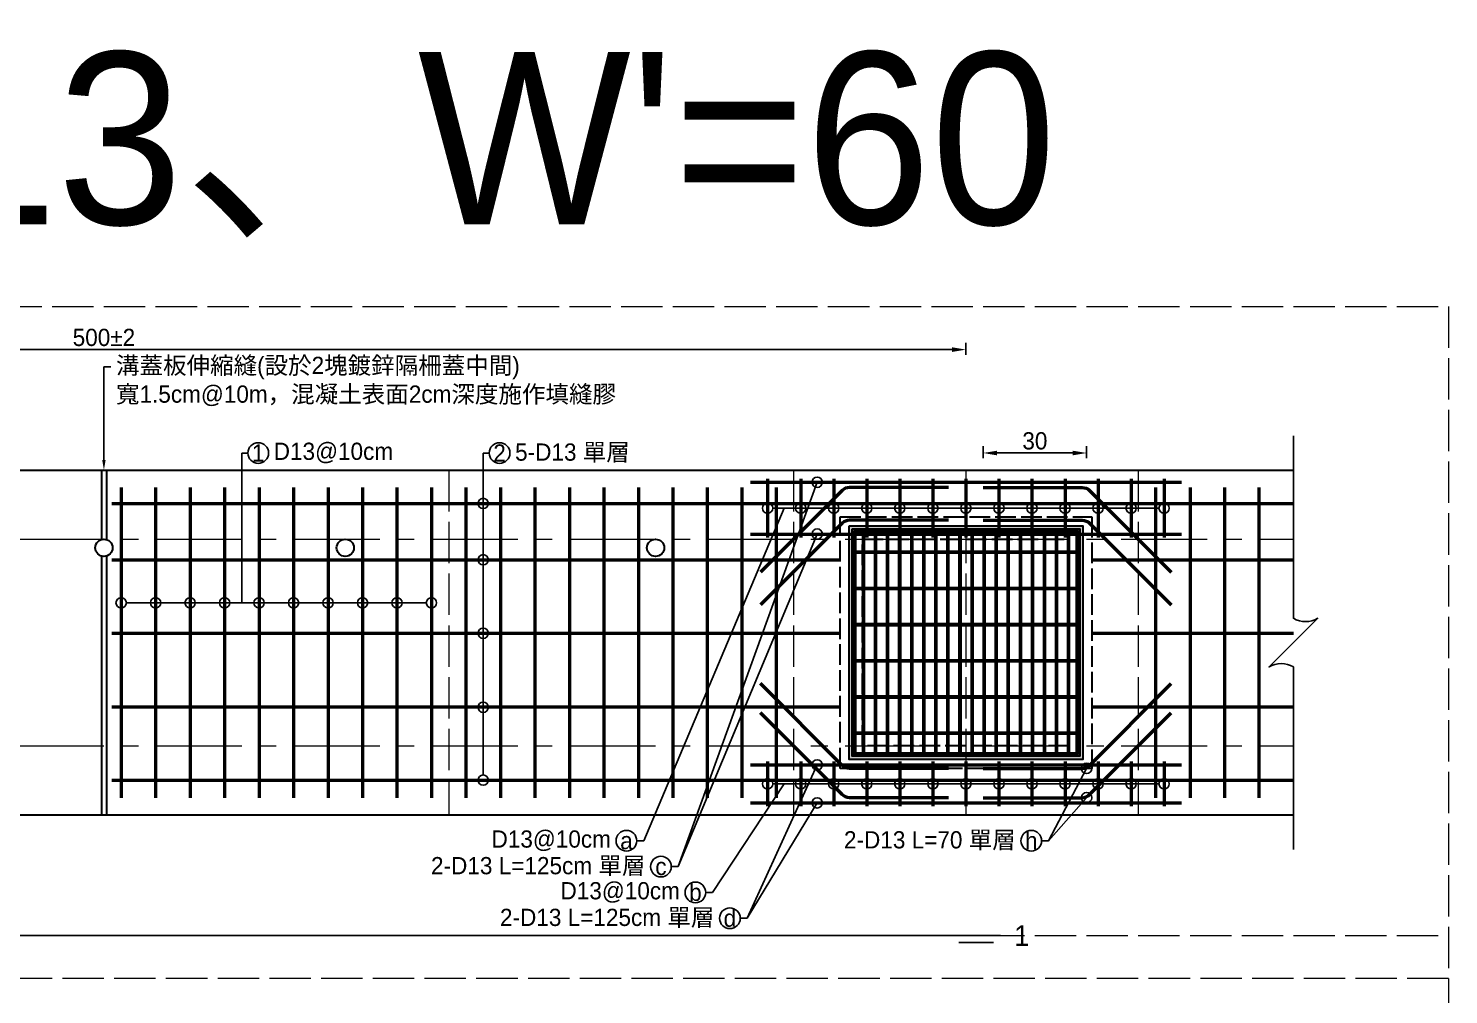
# Model space of a CAD drawing. Extents: x -2931 to 4779, y -2120 to 304.
# Drawn here: x -1632.8 to -1220.9, y -1657.1 to -1376.8 of the extents above; entities that cross this region are included whole.
import ezdxf
from ezdxf import colors
from ezdxf.entities.mleader import LeaderData, LeaderLine
from ezdxf.math import Vec2, Vec3

# ---------------------------------------------------------------- set-up
doc = ezdxf.new("R2010")
doc.units = 0
doc.header["$MEASUREMENT"] = 0
doc.linetypes.add('ACAD_ISO02W100', pattern=[15, 12, -3])
doc.linetypes.add('CENTERX2', pattern=[4, 2.5, -0.5, 0.5, -0.5])
doc.layers.add('一、4.基本-隱藏', color=9, linetype='ACAD_ISO02W100', lineweight=20, plot=False)
doc.layers.add('三、3.文字-註解文字', color=2, linetype='Continuous')
for name, color, linetype, lineweight in [('二、1.繪圖-既有設施', 8, 'Continuous', 20), ('二、2.繪圖-施作項目', 181, 'Continuous', 30), ('二、5.繪圖-鋼筋', 60, 'Continuous', 50), ('二、6.繪圖-其他施作項目', 35, 'Continuous', 30)]:
    doc.layers.add(name, color=color, linetype=linetype, lineweight=lineweight)
doc.styles.add('次圖名(詳圖)', font='MS PGothic.ttf', dxfattribs={"height": 6})
doc.styles.add('註解文字', font='MS PGothic.ttf', dxfattribs={"height": 5})
doc.dimstyles.new('註解文字', dxfattribs={"dimtxt": 5, "dimasz": 4, "dimexe": 2, "dimexo": 2.5, "dimgap": 1, "dimtad": 2, "dimzin": 0, "dimdsep": 46, "dimtxsty": '註解文字', "dimcen": 0.1, "dimclrd": 256, "dimclre": 256, "dimclrt": 256, "dimadec": 0, "dimazin": 0, "dimtfac": 1, "dimtofl": 0, "dimtmove": 0, "dimatfit": 3, "dimfxl": 1.5, "dimfxlon": 1, "dimtolj": 1, "dimtzin": 0, "dimlwd": -1, "dimlwe": -1, "dimarcsym": 1})
pattern_1 = [(45, (-2796.2158, -1341.31), (-2.65165, 2.65165), []), (45, (-2795.332, -1341.31), (-2.65165, 2.65165), []), (45, (-2794.448, -1341.31), (-2.65165, 2.65165), []), (45, (-2793.564, -1341.31), (-2.65165, 2.65165), [])]

# ---------------------------------------------------------------- blocks, each defined once
blk = doc.blocks.new('_None')
blk = doc.blocks.new('_Small')
at = {"color": 0, "linetype": 'ByBlock', "lineweight": -2}
blk.add_circle((0, 0), 0.25, dxfattribs=at)
blk = doc.blocks.new('*D225')
at = {"layer": 'Defpoints', "color": 0, "transparency": 16777216}
for p in [(-1860.85, -1469.96), (-1860.85, -1514.96), (-1360.85, -1514.96)]:
    blk.add_point(p, dxfattribs=at)
at = {"layer": '三、3.文字-註解文字', "transparency": 16777216}
for p, q in [((-1860.85, -1471.46), (-1860.85, -1467.96)), ((-1364.85, -1469.96), (-1856.85, -1469.96)), ((-1360.85, -1471.46), (-1360.85, -1467.96))]:
    blk.add_line(p, q, dxfattribs=at)
for points in [[(-1856.85, -1469.3), (-1856.85, -1470.63), (-1860.85, -1469.96)], [(-1364.85, -1469.3), (-1364.85, -1470.63), (-1360.85, -1469.96)]]:
    blk.add_solid(points, dxfattribs=at)
at = {"layer": '三、3.文字-註解文字', "transparency": 16777216, "insert": (-1610.85, -1466.46), "char_height": 5, "attachment_point": 5, "style": '註解文字'}
blk.add_mtext('\\A1;500±2', dxfattribs=at)
blk = doc.blocks.new('*D242')
at = {"layer": 'Defpoints', "color": 0, "linetype": 'Continuous', "transparency": 16777216}
for p in [(-1325.85, -1499.96), (-1355.85, -1509.96), (-1325.85, -1509.96)]:
    blk.add_point(p, dxfattribs=at)
at = {"layer": '三、3.文字-註解文字', "transparency": 16777216}
for p, q in [((-1355.85, -1501.46), (-1355.85, -1497.96)), ((-1325.85, -1501.46), (-1325.85, -1497.96)), ((-1351.85, -1499.96), (-1329.85, -1499.96))]:
    blk.add_line(p, q, dxfattribs=at)
at = {"layer": '三、3.文字-註解文字', "linetype": 'Continuous', "transparency": 16777216}
for points in [[(-1351.85, -1499.3), (-1351.85, -1500.63), (-1355.85, -1499.96)], [(-1329.85, -1499.3), (-1329.85, -1500.63), (-1325.85, -1499.96)]]:
    blk.add_solid(points, dxfattribs=at)
at = {"layer": '三、3.文字-註解文字', "linetype": 'Continuous', "transparency": 16777216, "insert": (-1340.85, -1496.46), "char_height": 5, "attachment_point": 5, "style": '註解文字'}
blk.add_mtext('\\A1;30', dxfattribs=at)

msp = doc.modelspace()

# ---------------------------------------------------------------- hatches: boundary and pattern name
at = {"layer": '二、6.繪圖-其他施作項目'}
h = msp.add_hatch(color=256, dxfattribs=at)
h.dxf.hatch_style = 1
h.paths.add_polyline_path([(-1394.755, -1588.864), (-1326.955, -1588.864), (-1326.955, -1521.064), (-1394.755, -1521.064)])
h.paths.add_polyline_path([(-1393.855, -1521.964), (-1327.855, -1521.964), (-1327.855, -1587.964), (-1393.855, -1587.964)], flags=16)
h = msp.add_hatch(dxfattribs=at)
h.set_pattern_fill('ANSI34', color=256, scale=5)
h.set_pattern_definition(pattern_1)
h.paths.add_polyline_path([(-1328.855, -1528.464), (-1392.855, -1528.464), (-1392.855, -1528.964), (-1328.855, -1528.964)])
h = msp.add_hatch(dxfattribs=at)
h.set_pattern_fill('ANSI34', color=256, scale=5)
h.set_pattern_definition(pattern_1)
h.paths.add_polyline_path([(-1328.855, -1538.964), (-1392.855, -1538.964), (-1392.855, -1539.464), (-1328.855, -1539.464)])
h = msp.add_hatch(dxfattribs=at)
h.set_pattern_fill('ANSI34', color=256, scale=5)
h.set_pattern_definition(pattern_1)
h.paths.add_polyline_path([(-1328.855, -1549.464), (-1392.855, -1549.464), (-1392.855, -1549.964), (-1328.855, -1549.964)])
h = msp.add_hatch(dxfattribs=at)
h.set_pattern_fill('ANSI34', color=256, scale=5)
h.set_pattern_definition(pattern_1)
h.paths.add_polyline_path([(-1328.855, -1559.964), (-1392.855, -1559.964), (-1392.855, -1560.464), (-1328.855, -1560.464)])
h = msp.add_hatch(dxfattribs=at)
h.set_pattern_fill('ANSI34', color=256, scale=5)
h.set_pattern_definition(pattern_1)
h.paths.add_polyline_path([(-1328.855, -1570.464), (-1392.855, -1570.464), (-1392.855, -1570.964), (-1328.855, -1570.964)])
h = msp.add_hatch(dxfattribs=at)
h.set_pattern_fill('ANSI34', color=256, scale=5)
h.set_pattern_definition(pattern_1)
h.paths.add_polyline_path([(-1328.855, -1580.964), (-1392.855, -1580.964), (-1392.855, -1581.464), (-1328.855, -1581.464)])

# ---------------------------------------------------------------- linework, layer by layer
at = {"layer": '一、4.基本-隱藏'}
for points in [[(-2000.855, -1457.464), (-1220.855, -1457.464), (-1220.855, -1964.464), (-2000.855, -1964.464)], [(-2000.855, -1457.464), (-1220.855, -1457.464), (-1220.855, -1652.464), (-2000.855, -1652.464)]]:
    msp.add_lwpolyline(points, close=True, dxfattribs=at)
for points in [[(-1510.855, -1504.964), (-1510.855, -1604.964)], [(-1410.855, -1504.964), (-1410.855, -1604.964)], [(-1360.855, -1504.964), (-1360.855, -1604.964)], [(-1310.855, -1504.964), (-1310.855, -1604.964)], [(-2000.855, -1639.964), (-1220.855, -1639.964)]]:
    msp.add_lwpolyline(points, dxfattribs=at)
at = {"layer": '一、4.基本-隱藏', "linetype": 'Continuous'}
msp.add_lwpolyline([(-1505.855, -1514.594), (-1495.855, -1514.594)], dxfattribs=at)
at = {"layer": '三、3.文字-註解文字'}
msp.add_lwpolyline([(-1265.855, -1614.964), (-1265.855, -1562.035, 0.2828427), (-1272.926, -1562.035), (-1258.784, -1547.893, -0.2828427), (-1265.855, -1547.893), (-1265.855, -1494.964)], format="xyb", dxfattribs=at)
at = {"layer": '三、3.文字-註解文字', "color": 144}
for points in [[(-1304.855, -1515.964), (-1416.855, -1515.964)], [(-1304.855, -1595.964), (-1416.855, -1595.964)]]:
    msp.add_lwpolyline(points, dxfattribs=at)
at = {"layer": '三、3.文字-註解文字'}
for points in [[(-1604.355, -1543.415), (-1517.355, -1543.415)], [(-1870.855, -1639.964), (-1350.855, -1639.964)], [(-1352.855, -1641.964), (-1362.855, -1641.964)]]:
    msp.add_lwpolyline(points, dxfattribs=at)
for centre, radius in [((-1566.105, -1499.964), 3), ((-1496.105, -1499.964), 3), ((-1500.855, -1514.594), 1.5), ((-1500.855, -1530.954), 1.5), ((-1605.855, -1543.415), 1.5), ((-1595.855, -1543.415), 1.5), ((-1585.855, -1543.415), 1.5), ((-1575.855, -1543.415), 1.5), ((-1565.855, -1543.415), 1.5), ((-1555.855, -1543.415), 1.5), ((-1545.855, -1543.415), 1.5), ((-1535.855, -1543.415), 1.5), ((-1525.855, -1543.415), 1.5), ((-1515.855, -1543.415), 1.5), ((-1500.855, -1552.264), 1.5), ((-1500.855, -1573.744), 1.5), ((-1500.855, -1594.884), 1.5), ((-1459.308, -1612.464), 3), ((-1341.897, -1612.464), 3), ((-1449.308, -1619.964), 3), ((-1439.308, -1627.464), 3), ((-1429.308, -1634.964), 3)]:
    msp.add_circle(centre, radius, dxfattribs=at)
at = {"layer": '三、3.文字-註解文字', "color": 144}
for centre in [(-1418.355, -1515.964), (-1408.772, -1515.964), (-1399.188, -1515.964), (-1389.605, -1515.964), (-1380.022, -1515.964), (-1370.438, -1515.964), (-1360.855, -1515.964), (-1351.272, -1515.964), (-1341.688, -1515.964), (-1332.105, -1515.964), (-1322.522, -1515.964), (-1312.938, -1515.964), (-1303.355, -1515.964), (-1418.355, -1595.964), (-1408.772, -1595.964), (-1399.188, -1595.964), (-1389.605, -1595.964), (-1380.022, -1595.964), (-1370.438, -1595.964), (-1360.855, -1595.964), (-1351.272, -1595.964), (-1341.688, -1595.964), (-1332.105, -1595.964), (-1322.522, -1595.964), (-1312.938, -1595.964), (-1303.355, -1595.964)]:
    msp.add_circle(centre, 1.5, dxfattribs=at)
at = {"layer": '二、1.繪圖-既有設施', "linetype": 'CENTERX2', "ltscale": 10}
for points in [[(-1955.855, -1524.964), (-1265.855, -1524.964)], [(-1955.855, -1584.964), (-1265.855, -1584.964)]]:
    msp.add_lwpolyline(points, dxfattribs=at)
at = {"layer": '二、2.繪圖-施作項目', "linetype": 'Continuous'}
for points in [[(-1955.855, -1504.964), (-1265.855, -1504.964)], [(-1955.855, -1604.964), (-1265.855, -1604.964)]]:
    msp.add_lwpolyline(points, dxfattribs=at)
at = {"layer": '二、2.繪圖-施作項目'}
for points in [[(-1611.605, -1504.964), (-1611.605, -1525.08)], [(-1610.105, -1504.964), (-1610.105, -1525.08)], [(-1611.605, -1529.849), (-1611.605, -1604.964)], [(-1610.105, -1529.849), (-1610.105, -1604.964)]]:
    msp.add_lwpolyline(points, dxfattribs=at)
at = {"layer": '二、5.繪圖-鋼筋'}
for points in [[(-1418.355, -1507.464), (-1418.355, -1524.464)], [(-1408.772, -1507.464), (-1408.772, -1524.464)], [(-1399.188, -1507.464), (-1399.188, -1524.464)], [(-1389.605, -1507.464), (-1389.605, -1524.464)], [(-1380.022, -1507.464), (-1380.022, -1524.464)], [(-1370.438, -1507.464), (-1370.438, -1524.464)], [(-1360.855, -1507.464), (-1360.855, -1524.464)], [(-1351.272, -1507.464), (-1351.272, -1524.464)], [(-1341.688, -1507.464), (-1341.688, -1524.464)], [(-1332.105, -1507.464), (-1332.105, -1524.464)], [(-1322.522, -1507.464), (-1322.522, -1524.464)], [(-1312.938, -1507.464), (-1312.938, -1524.464)], [(-1303.355, -1507.464), (-1303.355, -1524.464)], [(-1423.355, -1508.464), (-1298.355, -1508.464)], [(-1423.355, -1523.464), (-1298.355, -1523.464)], [(-1418.355, -1589.464), (-1418.355, -1602.464)], [(-1408.772, -1589.464), (-1408.772, -1602.464)], [(-1399.188, -1589.464), (-1399.188, -1602.464)], [(-1389.605, -1589.464), (-1389.605, -1602.464)], [(-1380.022, -1589.464), (-1380.022, -1602.464)], [(-1370.438, -1589.464), (-1370.438, -1602.464)], [(-1360.855, -1589.464), (-1360.855, -1602.464)], [(-1351.272, -1589.464), (-1351.272, -1602.464)], [(-1341.688, -1589.464), (-1341.688, -1602.464)], [(-1332.105, -1589.464), (-1332.105, -1602.464)], [(-1322.522, -1589.464), (-1322.522, -1602.464)], [(-1312.938, -1589.464), (-1312.938, -1602.464)], [(-1303.355, -1589.464), (-1303.355, -1602.464)], [(-1423.355, -1590.464), (-1298.355, -1590.464)], [(-1423.355, -1601.464), (-1298.355, -1601.464)]]:
    msp.add_lwpolyline(points, dxfattribs=at)
at = {"layer": '二、5.繪圖-鋼筋', "linetype": 'Continuous'}
for points in [[(-1605.855, -1510.014), (-1605.855, -1599.964)], [(-1595.855, -1510.014), (-1595.855, -1599.964)], [(-1585.855, -1510.014), (-1585.855, -1599.964)], [(-1575.855, -1510.014), (-1575.855, -1599.964)], [(-1565.855, -1510.014), (-1565.855, -1599.964)], [(-1555.855, -1510.014), (-1555.855, -1599.964)], [(-1545.855, -1510.014), (-1545.855, -1599.964)], [(-1535.855, -1510.014), (-1535.855, -1599.964)], [(-1525.855, -1510.014), (-1525.855, -1599.964)], [(-1515.855, -1510.014), (-1515.855, -1599.964)], [(-1505.855, -1510.014), (-1505.855, -1599.964)], [(-1495.855, -1510.014), (-1495.855, -1599.964)], [(-1485.855, -1510.014), (-1485.855, -1599.964)], [(-1475.855, -1510.014), (-1475.855, -1599.964)], [(-1465.855, -1510.014), (-1465.855, -1599.964)], [(-1455.855, -1510.014), (-1455.855, -1599.964)], [(-1445.855, -1510.014), (-1445.855, -1599.964)], [(-1435.855, -1510.014), (-1435.855, -1599.964)], [(-1425.855, -1510.014), (-1425.855, -1599.964)], [(-1415.855, -1510.014), (-1415.855, -1599.964)], [(-1305.855, -1510.014), (-1305.855, -1599.964)], [(-1295.855, -1510.014), (-1295.855, -1599.964)], [(-1285.855, -1510.014), (-1285.855, -1599.964)], [(-1275.855, -1510.014), (-1275.855, -1599.964)], [(-1608.605, -1514.594), (-1265.855, -1514.594)], [(-1608.605, -1530.954), (-1397.355, -1530.954)], [(-1324.355, -1530.954), (-1265.855, -1530.954)], [(-1608.605, -1552.264), (-1397.355, -1552.264)], [(-1324.355, -1552.264), (-1265.855, -1552.264)], [(-1608.605, -1573.574), (-1397.355, -1573.574)], [(-1324.355, -1573.574), (-1265.855, -1573.574)], [(-1608.605, -1594.884), (-1265.855, -1594.884)]]:
    msp.add_lwpolyline(points, dxfattribs=at)
at = {"layer": '二、5.繪圖-鋼筋'}
for points in [[(-1365.855, -1509.964), (-1394.612, -1509.964, 0.1989124), (-1396.734, -1510.843), (-1420.435, -1534.544)], [(-1355.855, -1509.964), (-1327.098, -1509.964, -0.1989124), (-1324.976, -1510.843), (-1301.275, -1534.544)], [(-1365.855, -1519.464), (-1394.612, -1519.464, 0.1989124), (-1396.734, -1520.343), (-1420.435, -1544.044)], [(-1355.855, -1519.464), (-1327.098, -1519.464, -0.1989124), (-1324.976, -1520.343), (-1301.275, -1544.044)], [(-1365.855, -1591.464), (-1394.612, -1591.464, -0.1989124), (-1396.734, -1590.586), (-1420.435, -1566.884)], [(-1355.855, -1591.464), (-1327.098, -1591.464, 0.1989124), (-1324.976, -1590.586), (-1301.275, -1566.884)], [(-1365.855, -1599.964), (-1394.612, -1599.964, -0.1989124), (-1396.734, -1599.086), (-1420.435, -1575.384)], [(-1355.855, -1599.964), (-1327.098, -1599.964, 0.1989124), (-1324.976, -1599.086), (-1301.275, -1575.384)]]:
    msp.add_lwpolyline(points, format="xyb", dxfattribs=at)
at = {"layer": '二、6.繪圖-其他施作項目', "linetype": 'ACAD_ISO02W100', "ltscale": 0.5}
for points in [[(-1397.355, -1518.464), (-1324.355, -1518.464), (-1324.355, -1591.464), (-1397.355, -1591.464)], [(-1390.855, -1524.964), (-1330.855, -1524.964), (-1330.855, -1584.964), (-1390.855, -1584.964)]]:
    msp.add_lwpolyline(points, close=True, dxfattribs=at)
at = {"layer": '二、6.繪圖-其他施作項目'}
for points in [[(-1394.755, -1521.064), (-1326.955, -1521.064), (-1326.955, -1588.864), (-1394.755, -1588.864)], [(-1393.855, -1521.964), (-1327.855, -1521.964), (-1327.855, -1587.964), (-1393.855, -1587.964)], [(-1393.355, -1522.464), (-1328.355, -1522.464), (-1328.355, -1587.464), (-1393.355, -1587.464)]]:
    msp.add_lwpolyline(points, close=True, dxfattribs=at)
for points in [[(-1393.355, -1522.464), (-1328.355, -1522.464)], [(-1393.355, -1522.464), (-1393.355, -1587.464)], [(-1392.855, -1522.464), (-1392.855, -1587.464)], [(-1392.855, -1522.964), (-1328.855, -1522.964)], [(-1390.855, -1522.964), (-1390.855, -1528.464)], [(-1390.355, -1522.964), (-1390.355, -1528.464)], [(-1387.355, -1522.964), (-1387.355, -1528.464)], [(-1386.855, -1522.964), (-1386.855, -1528.464)], [(-1383.855, -1522.964), (-1383.855, -1528.464)], [(-1383.355, -1522.964), (-1383.355, -1528.464)], [(-1380.355, -1522.964), (-1380.355, -1528.464)], [(-1379.855, -1522.964), (-1379.855, -1528.464)], [(-1376.855, -1522.964), (-1376.855, -1528.464)], [(-1376.355, -1522.964), (-1376.355, -1528.464)], [(-1373.355, -1522.964), (-1373.355, -1528.464)], [(-1372.855, -1522.964), (-1372.855, -1528.464)], [(-1369.855, -1522.964), (-1369.855, -1528.464)], [(-1369.355, -1522.964), (-1369.355, -1528.464)], [(-1366.355, -1522.964), (-1366.355, -1528.464)], [(-1365.855, -1522.964), (-1365.855, -1528.464)], [(-1362.855, -1522.964), (-1362.855, -1528.464)], [(-1362.355, -1522.964), (-1362.355, -1528.464)], [(-1359.355, -1522.964), (-1359.355, -1528.464)], [(-1358.855, -1522.964), (-1358.855, -1528.464)], [(-1355.855, -1522.964), (-1355.855, -1528.464)], [(-1355.355, -1522.964), (-1355.355, -1528.464)], [(-1352.355, -1522.964), (-1352.355, -1528.464)], [(-1351.855, -1522.964), (-1351.855, -1528.464)], [(-1348.855, -1522.964), (-1348.855, -1528.464)], [(-1348.355, -1522.964), (-1348.355, -1528.464)], [(-1345.355, -1522.964), (-1345.355, -1528.464)], [(-1344.855, -1522.964), (-1344.855, -1528.464)], [(-1341.855, -1522.964), (-1341.855, -1528.464)], [(-1341.355, -1522.964), (-1341.355, -1528.464)], [(-1338.355, -1522.964), (-1338.355, -1528.464)], [(-1337.855, -1522.964), (-1337.855, -1528.464)], [(-1334.855, -1522.964), (-1334.855, -1528.464)], [(-1334.355, -1522.964), (-1334.355, -1528.464)], [(-1331.355, -1522.964), (-1331.355, -1528.464)], [(-1330.855, -1522.964), (-1330.855, -1528.464)], [(-1328.855, -1522.464), (-1328.855, -1587.464)], [(-1328.355, -1522.464), (-1328.355, -1587.464)], [(-1392.855, -1528.464), (-1328.855, -1528.464)], [(-1392.855, -1528.964), (-1328.855, -1528.964)], [(-1390.855, -1528.964), (-1390.855, -1538.964)], [(-1390.355, -1528.964), (-1390.355, -1538.964)], [(-1387.355, -1528.964), (-1387.355, -1538.964)], [(-1386.855, -1528.964), (-1386.855, -1538.964)], [(-1383.855, -1528.964), (-1383.855, -1538.964)], [(-1383.355, -1528.964), (-1383.355, -1538.964)], [(-1380.355, -1528.964), (-1380.355, -1538.964)], [(-1379.855, -1528.964), (-1379.855, -1538.964)], [(-1376.855, -1528.964), (-1376.855, -1538.964)], [(-1376.355, -1528.964), (-1376.355, -1538.964)], [(-1373.355, -1528.964), (-1373.355, -1538.964)], [(-1372.855, -1528.964), (-1372.855, -1538.964)], [(-1369.855, -1528.964), (-1369.855, -1538.964)], [(-1369.355, -1528.964), (-1369.355, -1538.964)], [(-1366.355, -1528.964), (-1366.355, -1538.964)], [(-1365.855, -1528.964), (-1365.855, -1538.964)], [(-1362.855, -1528.964), (-1362.855, -1538.964)], [(-1362.355, -1528.964), (-1362.355, -1538.964)], [(-1359.355, -1528.964), (-1359.355, -1538.964)], [(-1358.855, -1528.964), (-1358.855, -1538.964)], [(-1355.855, -1528.964), (-1355.855, -1538.964)], [(-1355.355, -1528.964), (-1355.355, -1538.964)], [(-1352.355, -1528.964), (-1352.355, -1538.964)], [(-1351.855, -1528.964), (-1351.855, -1538.964)], [(-1348.855, -1528.964), (-1348.855, -1538.964)], [(-1348.355, -1528.964), (-1348.355, -1538.964)], [(-1345.355, -1528.964), (-1345.355, -1538.964)], [(-1344.855, -1528.964), (-1344.855, -1538.964)], [(-1341.855, -1528.964), (-1341.855, -1538.964)], [(-1341.355, -1528.964), (-1341.355, -1538.964)], [(-1338.355, -1528.964), (-1338.355, -1538.964)], [(-1337.855, -1528.964), (-1337.855, -1538.964)], [(-1334.855, -1528.964), (-1334.855, -1538.964)], [(-1334.355, -1528.964), (-1334.355, -1538.964)], [(-1331.355, -1528.964), (-1331.355, -1538.964)], [(-1330.855, -1528.964), (-1330.855, -1538.964)], [(-1392.855, -1538.964), (-1328.855, -1538.964)], [(-1392.855, -1539.464), (-1328.855, -1539.464)], [(-1390.855, -1539.464), (-1390.855, -1549.464)], [(-1390.355, -1539.464), (-1390.355, -1549.464)], [(-1387.355, -1539.464), (-1387.355, -1549.464)], [(-1386.855, -1539.464), (-1386.855, -1549.464)], [(-1383.855, -1539.464), (-1383.855, -1549.464)], [(-1383.355, -1539.464), (-1383.355, -1549.464)], [(-1380.355, -1539.464), (-1380.355, -1549.464)], [(-1379.855, -1539.464), (-1379.855, -1549.464)], [(-1376.855, -1539.464), (-1376.855, -1549.464)], [(-1376.355, -1539.464), (-1376.355, -1549.464)], [(-1373.355, -1539.464), (-1373.355, -1549.464)], [(-1372.855, -1539.464), (-1372.855, -1549.464)], [(-1369.855, -1539.464), (-1369.855, -1549.464)], [(-1369.355, -1539.464), (-1369.355, -1549.464)], [(-1366.355, -1539.464), (-1366.355, -1549.464)], [(-1365.855, -1539.464), (-1365.855, -1549.464)], [(-1362.855, -1539.464), (-1362.855, -1549.464)], [(-1362.355, -1539.464), (-1362.355, -1549.464)], [(-1359.355, -1539.464), (-1359.355, -1549.464)], [(-1358.855, -1539.464), (-1358.855, -1549.464)], [(-1355.855, -1539.464), (-1355.855, -1549.464)], [(-1355.355, -1539.464), (-1355.355, -1549.464)], [(-1352.355, -1539.464), (-1352.355, -1549.464)], [(-1351.855, -1539.464), (-1351.855, -1549.464)], [(-1348.855, -1539.464), (-1348.855, -1549.464)], [(-1348.355, -1539.464), (-1348.355, -1549.464)], [(-1345.355, -1539.464), (-1345.355, -1549.464)], [(-1344.855, -1539.464), (-1344.855, -1549.464)], [(-1341.855, -1539.464), (-1341.855, -1549.464)], [(-1341.355, -1539.464), (-1341.355, -1549.464)], [(-1338.355, -1539.464), (-1338.355, -1549.464)], [(-1337.855, -1539.464), (-1337.855, -1549.464)], [(-1334.855, -1539.464), (-1334.855, -1549.464)], [(-1334.355, -1539.464), (-1334.355, -1549.464)], [(-1331.355, -1539.464), (-1331.355, -1549.464)], [(-1330.855, -1539.464), (-1330.855, -1549.464)], [(-1392.855, -1549.464), (-1328.855, -1549.464)], [(-1392.855, -1549.964), (-1328.855, -1549.964)], [(-1390.855, -1549.964), (-1390.855, -1559.964)], [(-1390.355, -1549.964), (-1390.355, -1559.964)], [(-1387.355, -1549.964), (-1387.355, -1559.964)], [(-1386.855, -1549.964), (-1386.855, -1559.964)], [(-1383.855, -1549.964), (-1383.855, -1559.964)], [(-1383.355, -1549.964), (-1383.355, -1559.964)], [(-1380.355, -1549.964), (-1380.355, -1559.964)], [(-1379.855, -1549.964), (-1379.855, -1559.964)], [(-1376.855, -1549.964), (-1376.855, -1559.964)], [(-1376.355, -1549.964), (-1376.355, -1559.964)], [(-1373.355, -1549.964), (-1373.355, -1559.964)], [(-1372.855, -1549.964), (-1372.855, -1559.964)], [(-1369.855, -1549.964), (-1369.855, -1559.964)], [(-1369.355, -1549.964), (-1369.355, -1559.964)], [(-1366.355, -1549.964), (-1366.355, -1559.964)], [(-1365.855, -1549.964), (-1365.855, -1559.964)], [(-1362.855, -1549.964), (-1362.855, -1559.964)], [(-1362.355, -1549.964), (-1362.355, -1559.964)], [(-1359.355, -1549.964), (-1359.355, -1559.964)], [(-1358.855, -1549.964), (-1358.855, -1559.964)], [(-1355.855, -1549.964), (-1355.855, -1559.964)], [(-1355.355, -1549.964), (-1355.355, -1559.964)], [(-1352.355, -1549.964), (-1352.355, -1559.964)], [(-1351.855, -1549.964), (-1351.855, -1559.964)], [(-1348.855, -1549.964), (-1348.855, -1559.964)], [(-1348.355, -1549.964), (-1348.355, -1559.964)], [(-1345.355, -1549.964), (-1345.355, -1559.964)], [(-1344.855, -1549.964), (-1344.855, -1559.964)], [(-1341.855, -1549.964), (-1341.855, -1559.964)], [(-1341.355, -1549.964), (-1341.355, -1559.964)], [(-1338.355, -1549.964), (-1338.355, -1559.964)], [(-1337.855, -1549.964), (-1337.855, -1559.964)], [(-1334.855, -1549.964), (-1334.855, -1559.964)], [(-1334.355, -1549.964), (-1334.355, -1559.964)], [(-1331.355, -1549.964), (-1331.355, -1559.964)], [(-1330.855, -1549.964), (-1330.855, -1559.964)], [(-1392.855, -1559.964), (-1328.855, -1559.964)], [(-1392.855, -1560.464), (-1328.855, -1560.464)], [(-1390.855, -1560.464), (-1390.855, -1570.464)], [(-1390.355, -1560.464), (-1390.355, -1570.464)], [(-1387.355, -1560.464), (-1387.355, -1570.464)], [(-1386.855, -1560.464), (-1386.855, -1570.464)], [(-1383.855, -1560.464), (-1383.855, -1570.464)], [(-1383.355, -1560.464), (-1383.355, -1570.464)], [(-1380.355, -1560.464), (-1380.355, -1570.464)], [(-1379.855, -1560.464), (-1379.855, -1570.464)], [(-1376.855, -1560.464), (-1376.855, -1570.464)], [(-1376.355, -1560.464), (-1376.355, -1570.464)], [(-1373.355, -1560.464), (-1373.355, -1570.464)], [(-1372.855, -1560.464), (-1372.855, -1570.464)], [(-1369.855, -1560.464), (-1369.855, -1570.464)], [(-1369.355, -1560.464), (-1369.355, -1570.464)], [(-1366.355, -1560.464), (-1366.355, -1570.464)], [(-1365.855, -1560.464), (-1365.855, -1570.464)], [(-1362.855, -1560.464), (-1362.855, -1570.464)], [(-1362.355, -1560.464), (-1362.355, -1570.464)], [(-1359.355, -1560.464), (-1359.355, -1570.464)], [(-1358.855, -1560.464), (-1358.855, -1570.464)], [(-1355.855, -1560.464), (-1355.855, -1570.464)], [(-1355.355, -1560.464), (-1355.355, -1570.464)], [(-1352.355, -1560.464), (-1352.355, -1570.464)], [(-1351.855, -1560.464), (-1351.855, -1570.464)], [(-1348.855, -1560.464), (-1348.855, -1570.464)], [(-1348.355, -1560.464), (-1348.355, -1570.464)], [(-1345.355, -1560.464), (-1345.355, -1570.464)], [(-1344.855, -1560.464), (-1344.855, -1570.464)], [(-1341.855, -1560.464), (-1341.855, -1570.464)], [(-1341.355, -1560.464), (-1341.355, -1570.464)], [(-1338.355, -1560.464), (-1338.355, -1570.464)], [(-1337.855, -1560.464), (-1337.855, -1570.464)], [(-1334.855, -1560.464), (-1334.855, -1570.464)], [(-1334.355, -1560.464), (-1334.355, -1570.464)], [(-1331.355, -1560.464), (-1331.355, -1570.464)], [(-1330.855, -1560.464), (-1330.855, -1570.464)], [(-1392.855, -1570.464), (-1328.855, -1570.464)], [(-1392.855, -1570.964), (-1328.855, -1570.964)], [(-1390.855, -1570.964), (-1390.855, -1580.964)], [(-1390.355, -1570.964), (-1390.355, -1580.964)], [(-1387.355, -1570.964), (-1387.355, -1580.964)], [(-1386.855, -1570.964), (-1386.855, -1580.964)], [(-1383.855, -1570.964), (-1383.855, -1580.964)], [(-1383.355, -1570.964), (-1383.355, -1580.964)], [(-1380.355, -1570.964), (-1380.355, -1580.964)], [(-1379.855, -1570.964), (-1379.855, -1580.964)], [(-1376.855, -1570.964), (-1376.855, -1580.964)], [(-1376.355, -1570.964), (-1376.355, -1580.964)], [(-1373.355, -1570.964), (-1373.355, -1580.964)], [(-1372.855, -1570.964), (-1372.855, -1580.964)], [(-1369.855, -1570.964), (-1369.855, -1580.964)], [(-1369.355, -1570.964), (-1369.355, -1580.964)], [(-1366.355, -1570.964), (-1366.355, -1580.964)], [(-1365.855, -1570.964), (-1365.855, -1580.964)], [(-1362.855, -1570.964), (-1362.855, -1580.964)], [(-1362.355, -1570.964), (-1362.355, -1580.964)], [(-1359.355, -1570.964), (-1359.355, -1580.964)], [(-1358.855, -1570.964), (-1358.855, -1580.964)], [(-1355.855, -1570.964), (-1355.855, -1580.964)], [(-1355.355, -1570.964), (-1355.355, -1580.964)], [(-1352.355, -1570.964), (-1352.355, -1580.964)], [(-1351.855, -1570.964), (-1351.855, -1580.964)], [(-1348.855, -1570.964), (-1348.855, -1580.964)], [(-1348.355, -1570.964), (-1348.355, -1580.964)], [(-1345.355, -1570.964), (-1345.355, -1580.964)], [(-1344.855, -1570.964), (-1344.855, -1580.964)], [(-1341.855, -1570.964), (-1341.855, -1580.964)], [(-1341.355, -1570.964), (-1341.355, -1580.964)], [(-1338.355, -1570.964), (-1338.355, -1580.964)], [(-1337.855, -1570.964), (-1337.855, -1580.964)], [(-1334.855, -1570.964), (-1334.855, -1580.964)], [(-1334.355, -1570.964), (-1334.355, -1580.964)], [(-1331.355, -1570.964), (-1331.355, -1580.964)], [(-1330.855, -1570.964), (-1330.855, -1580.964)], [(-1392.855, -1580.964), (-1328.855, -1580.964)], [(-1392.855, -1581.464), (-1328.855, -1581.464)], [(-1390.855, -1581.464), (-1390.855, -1586.964)], [(-1390.355, -1581.464), (-1390.355, -1586.964)], [(-1387.355, -1581.464), (-1387.355, -1586.964)], [(-1386.855, -1581.464), (-1386.855, -1586.964)], [(-1383.855, -1581.464), (-1383.855, -1586.964)], [(-1383.355, -1581.464), (-1383.355, -1586.964)], [(-1380.355, -1581.464), (-1380.355, -1586.964)], [(-1379.855, -1581.464), (-1379.855, -1586.964)], [(-1376.855, -1581.464), (-1376.855, -1586.964)], [(-1376.355, -1581.464), (-1376.355, -1586.964)], [(-1373.355, -1581.464), (-1373.355, -1586.964)], [(-1372.855, -1581.464), (-1372.855, -1586.964)], [(-1369.855, -1581.464), (-1369.855, -1586.964)], [(-1369.355, -1581.464), (-1369.355, -1586.964)], [(-1366.355, -1581.464), (-1366.355, -1586.964)], [(-1365.855, -1581.464), (-1365.855, -1586.964)], [(-1362.855, -1581.464), (-1362.855, -1586.964)], [(-1362.355, -1581.464), (-1362.355, -1586.964)], [(-1359.355, -1581.464), (-1359.355, -1586.964)], [(-1358.855, -1581.464), (-1358.855, -1586.964)], [(-1355.855, -1581.464), (-1355.855, -1586.964)], [(-1355.355, -1581.464), (-1355.355, -1586.964)], [(-1352.355, -1581.464), (-1352.355, -1586.964)], [(-1351.855, -1581.464), (-1351.855, -1586.964)], [(-1348.855, -1581.464), (-1348.855, -1586.964)], [(-1348.355, -1581.464), (-1348.355, -1586.964)], [(-1345.355, -1581.464), (-1345.355, -1586.964)], [(-1344.855, -1581.464), (-1344.855, -1586.964)], [(-1341.855, -1581.464), (-1341.855, -1586.964)], [(-1341.355, -1581.464), (-1341.355, -1586.964)], [(-1338.355, -1581.464), (-1338.355, -1586.964)], [(-1337.855, -1581.464), (-1337.855, -1586.964)], [(-1334.855, -1581.464), (-1334.855, -1586.964)], [(-1334.355, -1581.464), (-1334.355, -1586.964)], [(-1331.355, -1581.464), (-1331.355, -1586.964)], [(-1330.855, -1581.464), (-1330.855, -1586.964)], [(-1393.355, -1587.464), (-1328.355, -1587.464)], [(-1392.855, -1586.964), (-1328.855, -1586.964)]]:
    msp.add_lwpolyline(points, dxfattribs=at)
for centre in [(-1610.855, -1527.464), (-1540.855, -1527.464), (-1450.855, -1527.464)]:
    msp.add_circle(centre, 2.5, dxfattribs=at)

# ---------------------------------------------------------------- texts
at = {"layer": '三、3.文字-註解文字'}
for s, width, gutter_width, insert, char_height, attachment_point, style in [("{\\fMS PGothic|b0|i0|c128|p34;S型  T=13、W}'{\\fMS PGothic|b0|i0|c128|p34;=}6{\\fMS PGothic|b0|i0|c128|p34;0}", 618.7081, 25, (-1610.855, -1437.464), 50, 8, '註解文字'), ('1', 8.38231, 30, (-1566.105, -1499.964), 5, 5, '註解文字'), ('D13@10cm', 15.95159, 30, (-1561.605, -1499.964), 5, 4, '註解文字'), ('2', 8.38231, 30, (-1496.105, -1499.964), 5, 5, '註解文字'), ('5-D13 單層', 42.88103, 30, (-1491.605, -1499.964), 5, 4, '註解文字'), ('D13@10cm', 39.45942, 30, (-1463.808, -1612.464), 5, 6, '註解文字'), ('2-D13 L=70 單層', 78.12323, 30, (-1346.397, -1612.464), 5, 6, '註解文字'), ('h', 8.38231, 30, (-1341.897, -1612.464), 5, 5, '註解文字'), ('a', 8.38231, 30, (-1459.308, -1612.464), 5, 5, '註解文字'), ('2-D13 L=125cm 單層', 78.12323, 30, (-1453.808, -1619.964), 5, 6, '註解文字'), ('c', 8.38231, 30, (-1449.308, -1619.964), 5, 5, '註解文字'), ('D13@10cm', 78.12323, 30, (-1443.808, -1627.464), 5, 6, '註解文字'), ('b', 8.38231, 30, (-1439.308, -1627.464), 5, 5, '註解文字'), ('2-D13 L=125cm 單層', 78.12323, 30, (-1433.808, -1634.964), 5, 6, '註解文字'), ('d', 8.38231, 30, (-1429.308, -1634.964), 5, 5, '註解文字'), ('1', 3, 15, (-1346.855, -1639.964), 6, 4, '次圖名(詳圖)')]:
    msp.add_mtext_dynamic_manual_height_columns(s, width=width, gutter_width=gutter_width, heights=[0], dxfattribs=dict(at, insert=insert, char_height=char_height, attachment_point=attachment_point, style=style))

# ---------------------------------------------------------------- dimensions: what is measured, and where the dimension line sits
dim = msp.add_linear_dim(base=(-1860.855, -1469.964), p1=(-1360.855, -1514.964), p2=(-1860.855, -1514.964), text='500±2', dimstyle='註解文字', dxfattribs=at)
dim.commit()
dim.dimension.update_dxf_attribs({"geometry": '*D225', "text_midpoint": (-1610.855, -1466.464)})
at = {"layer": '三、3.文字-註解文字', "linetype": 'Continuous'}
dim = msp.add_linear_dim(base=(-1325.855, -1499.964), p1=(-1355.855, -1509.964), p2=(-1325.855, -1509.964), text='30', dimstyle='註解文字', dxfattribs=at)
dim.commit()
dim.dimension.update_dxf_attribs({"geometry": '*D242', "text_midpoint": (-1340.855, -1496.464)})

# ---------------------------------------------------------------- leaders
at = {"layer": '三、3.文字-註解文字'}
ml = msp.add_multileader_mtext('Standard', dxfattribs=at)
ml.set_content('{\\fMS PGothic|b0|i0|c128|p34;溝蓋板伸縮縫(設於2塊鍍鋅隔柵蓋中間)}\\P{\\fMS PGothic|b0|i0|c128|p34;寬1.5cm@10m，混凝土表面2cm深度施作填縫膠}', color=256, style='註解文字')
ml.set_leader_properties(color=144, linetype='ByLayer', lineweight=-1)
ml.build(insert=Vec2(0, 0))
ml.multileader.update_dxf_attribs({"dogleg_length": 2, "arrow_head_size": 3})
ctx = ml.context
ctx.base_point, ctx.char_height, ctx.arrow_head_size, ctx.landing_gap_size, ctx.plane_origin = Vec3(-1608.855, -1474.964), 5, 3, 1.5, Vec3(-1610.855, -1509.964)
notes = []
notes.append((ctx, [(1, (1, 1, 0), (-1610.855, -1474.964), (1, 0), 2, [(0, [(-1610.855, -1504.964)], 0, [])])]))
ctx.mtext.insert, ctx.mtext.width, ctx.mtext.flow_direction = Vec3(-1607.355, -1472.038), 178.42764, 5
ml = msp.add_multileader_mtext('Standard', dxfattribs=at)
ml.set_content('{\\fMS PGothic|b0|i0|c128|p34; }', color=256, style='註解文字')
ml.set_leader_properties(color=144, linetype='ByLayer', lineweight=-1)
ml.set_arrow_properties(name='NONE')
ml.build(insert=Vec2(0, 0))
ml.multileader.update_dxf_attribs({"dogleg_length": 1.75, "arrow_head_size": 3})
ctx = ml.context
ctx.base_point, ctx.char_height, ctx.arrow_head_size, ctx.landing_gap_size, ctx.plane_origin = Vec3(-1569.105, -1499.964), 3, 3, 3, Vec3(-1599.751, -1542.226)
notes.append((ctx, [(0, (1, 1, 0), (-1570.855, -1499.964), (1, 0), 1.75, [(0, [(-1570.855, -1543.415)], 0, [])])]))
ctx.mtext.insert, ctx.mtext.flow_direction = Vec3(-1566.105, -1498.464), 5
ml = msp.add_multileader_mtext('Standard', dxfattribs=at)
ml.set_content('{\\fMS PGothic|b0|i0|c128|p34; }', color=256, style='註解文字')
ml.set_leader_properties(color=144, linetype='ByLayer', lineweight=-1)
ml.set_arrow_properties(name='NONE')
ml.build(insert=Vec2(0, 0))
ml.multileader.update_dxf_attribs({"dogleg_length": 1.75, "arrow_head_size": 3})
ctx = ml.context
ctx.base_point, ctx.char_height, ctx.arrow_head_size, ctx.landing_gap_size, ctx.plane_origin = Vec3(-1499.105, -1499.964), 3, 3, 3, Vec3(-1529.751, -1549.726)
notes.append((ctx, [(0, (1, 1, 0), (-1500.855, -1499.964), (1, 0), 1.75, [(0, [(-1500.855, -1593.384)], 0, [])])]))
ctx.mtext.insert, ctx.mtext.flow_direction = Vec3(-1496.105, -1498.464), 5
ml = msp.add_multileader_mtext('Standard', dxfattribs=at)
ml.set_content(' ', color=256, style='註解文字')
ml.set_leader_properties(color=144, linetype='ByLayer', lineweight=-1)
ml.set_arrow_properties(name='SMALL')
ml.build(insert=Vec2(0, 0))
ml.multileader.update_dxf_attribs({"dogleg_length": 2, "arrow_head_size": 6})
ctx = ml.context
ctx.base_point, ctx.char_height, ctx.arrow_head_size, ctx.landing_gap_size, ctx.plane_origin = Vec3(-1454.524, -1619.964), 5, 6, 3, Vec3(-1426.583, -1579.978)
ctx.text_align_type = 2
notes.append((ctx, [(1, (1, 1, 0), (-1444.308, -1619.964), (-1, 0), 2, [(0, [(-1403.98, -1508.464)], 0, [])])]))
ctx.mtext.insert, ctx.mtext.alignment, ctx.mtext.flow_direction = Vec3(-1449.308, -1617.464), 3, 5
ml = msp.add_multileader_mtext('Standard', dxfattribs=at)
ml.set_content(' ', color=256, style='註解文字')
ml.set_leader_properties(color=144, linetype='ByLayer', lineweight=-1)
ml.set_arrow_properties(name='NONE')
ml.build(insert=Vec2(0, 0))
ml.multileader.update_dxf_attribs({"dogleg_length": 2, "arrow_head_size": 3})
ctx = ml.context
ctx.base_point, ctx.char_height, ctx.arrow_head_size, ctx.landing_gap_size, ctx.plane_origin = Vec3(-1464.524, -1612.464), 5, 3, 3, Vec3(-1436.167, -1592.478)
ctx.text_align_type = 2
notes.append((ctx, [(1, (1, 1, 0), (-1454.308, -1612.464), (-1, 0), 2, [(0, [(-1413.563, -1515.964)], 0, [])])]))
ctx.mtext.insert, ctx.mtext.alignment, ctx.mtext.flow_direction = Vec3(-1459.308, -1609.964), 3, 5
ml = msp.add_multileader_mtext('Standard', dxfattribs=at)
ml.set_content('{\\fMS PGothic|b0|i0|c128|p34; }', color=256, style='註解文字')
ml.set_leader_properties(color=144, linetype='ByLayer', lineweight=-1)
ml.set_arrow_properties(name='SMALL')
ml.build(insert=Vec2(0, 0))
ml.multileader.update_dxf_attribs({"dogleg_length": 2, "arrow_head_size": 6})
ctx = ml.context
ctx.base_point, ctx.char_height, ctx.arrow_head_size, ctx.landing_gap_size, ctx.plane_origin = Vec3(-1454.524, -1619.964), 5, 6, 3, Vec3(-1426.583, -1594.978)
ctx.text_align_type = 2
notes.append((ctx, [(1, (1, 1, 0), (-1444.308, -1619.964), (-1, 0), 2, [(0, [(-1403.98, -1523.464)], 0, [])])]))
ctx.mtext.insert, ctx.mtext.alignment, ctx.mtext.flow_direction = Vec3(-1449.308, -1617.464), 3, 5
ml = msp.add_multileader_mtext('Standard', dxfattribs=at)
ml.set_content(' ', color=256, style='註解文字')
ml.set_leader_properties(color=144, linetype='ByLayer', lineweight=-1)
ml.set_arrow_properties(name='SMALL')
ml.build(insert=Vec2(0, 0))
ml.multileader.update_dxf_attribs({"dogleg_length": 2, "arrow_head_size": 6})
ctx = ml.context
ctx.base_point, ctx.char_height, ctx.arrow_head_size, ctx.landing_gap_size, ctx.plane_origin = Vec3(-1434.524, -1634.964), 5, 6, 3, Vec3(-1428.667, -1631.978)
ctx.text_align_type = 2
notes.append((ctx, [(1, (1, 1, 0), (-1424.308, -1634.964), (-1, 0), 2, [(0, [(-1403.98, -1590.464)], 0, [])])]))
ctx.mtext.insert, ctx.mtext.alignment, ctx.mtext.flow_direction = Vec3(-1429.308, -1632.464), 3, 5
ml = msp.add_multileader_mtext('Standard', dxfattribs=at)
ml.set_content(' ', color=256, style='註解文字')
ml.set_leader_properties(color=144, linetype='ByLayer', lineweight=-1)
ml.set_arrow_properties(name='SMALL')
ml.build(insert=Vec2(0, 0))
ml.multileader.update_dxf_attribs({"dogleg_length": 2, "arrow_head_size": 6})
ctx = ml.context
ctx.base_point, ctx.char_height, ctx.arrow_head_size, ctx.landing_gap_size, ctx.plane_origin = Vec3(-1347.113, -1612.464), 5, 6, 3, Vec3(-1348.458, -1625.478)
ctx.text_align_type = 2
notes.append((ctx, [(1, (1, 1, 0), (-1336.897, -1612.464), (-1, 0), 2, [(0, [(-1325.855, -1591.464)], 0, [])])]))
ctx.mtext.insert, ctx.mtext.alignment, ctx.mtext.flow_direction = Vec3(-1341.897, -1609.964), 3, 5
ml = msp.add_multileader_mtext('Standard', dxfattribs=at)
ml.set_content(' ', color=256, style='註解文字')
ml.set_leader_properties(color=144, linetype='ByLayer', lineweight=-1)
ml.set_arrow_properties(name='NONE')
ml.build(insert=Vec2(0, 0))
ml.multileader.update_dxf_attribs({"dogleg_length": 2, "arrow_head_size": 3})
ctx = ml.context
ctx.base_point, ctx.char_height, ctx.arrow_head_size, ctx.landing_gap_size, ctx.plane_origin = Vec3(-1444.524, -1627.464), 5, 3, 3, Vec3(-1436.167, -1642.478)
ctx.text_align_type = 2
notes.append((ctx, [(1, (1, 1, 0), (-1434.308, -1627.464), (-1, 0), 2, [(0, [(-1413.563, -1595.964)], 0, [])])]))
ctx.mtext.insert, ctx.mtext.alignment, ctx.mtext.flow_direction = Vec3(-1439.308, -1624.964), 3, 5
ml = msp.add_multileader_mtext('Standard', dxfattribs=at)
ml.set_content('{\\fMS PGothic|b0|i0|c128|p34; }', color=256, style='註解文字')
ml.set_leader_properties(color=144, linetype='ByLayer', lineweight=-1)
ml.set_arrow_properties(name='SMALL')
ml.build(insert=Vec2(0, 0))
ml.multileader.update_dxf_attribs({"dogleg_length": 2, "arrow_head_size": 6})
ctx = ml.context
ctx.base_point, ctx.char_height, ctx.arrow_head_size, ctx.landing_gap_size, ctx.plane_origin = Vec3(-1434.524, -1634.964), 5, 6, 3, Vec3(-1428.667, -1646.978)
ctx.text_align_type = 2
notes.append((ctx, [(1, (1, 1, 0), (-1424.308, -1634.964), (-1, 0), 2, [(0, [(-1403.98, -1601.464)], 0, [])])]))
ctx.mtext.insert, ctx.mtext.alignment, ctx.mtext.flow_direction = Vec3(-1429.308, -1632.464), 3, 5
ml = msp.add_multileader_mtext('Standard', dxfattribs=at)
ml.set_content(' ', color=256, style='註解文字')
ml.set_leader_properties(color=144, linetype='ByLayer', lineweight=-1)
ml.set_arrow_properties(name='SMALL')
ml.build(insert=Vec2(0, 0))
ml.multileader.update_dxf_attribs({"dogleg_length": 2, "arrow_head_size": 6})
ctx = ml.context
ctx.base_point, ctx.char_height, ctx.arrow_head_size, ctx.landing_gap_size, ctx.plane_origin = Vec3(-1347.113, -1612.464), 5, 6, 3, Vec3(-1348.458, -1633.978)
ctx.text_align_type = 2
notes.append((ctx, [(1, (1, 1, 0), (-1336.897, -1612.464), (-1, 0), 2, [(0, [(-1325.855, -1599.964)], 0, [])])]))
ctx.mtext.insert, ctx.mtext.alignment, ctx.mtext.flow_direction = Vec3(-1341.897, -1609.964), 3, 5
for ctx, leaders in notes:
    for number, flags, end, landing, length, lines in leaders:
        leader = LeaderData()
        leader.index, (leader.has_last_leader_line, leader.has_dogleg_vector, leader.attachment_direction) = number, flags
        leader.last_leader_point, leader.dogleg_vector, leader.dogleg_length = Vec3(end), Vec3(landing), length
        for number, points, colour, breaks in lines:
            line = LeaderLine()
            line.index, line.vertices, line.color, line.breaks = number, Vec3.list(points), colors.encode_raw_color(colour), breaks
            leader.lines.append(line)
        ctx.leaders.append(leader)

doc.saveas('drawing.dxf')
